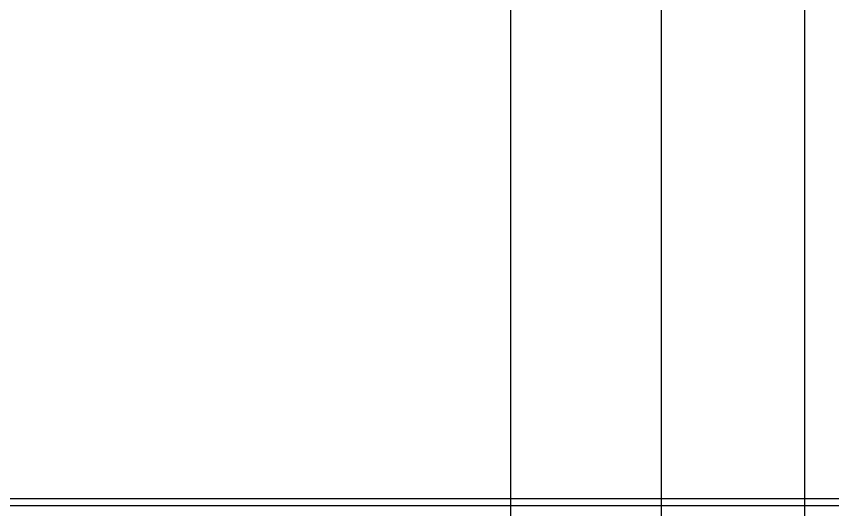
# Model space of a CAD drawing. Header units: millimetres. Extents: x 43168.9 to 43194.6, y -25545.1 to -25543.4.
# Drawn here: x 43184.8484 to 43184.9421, y -25544.7458 to -25544.6893 of the extents above; entities that cross this region are included whole.
import ezdxf

# ---------------------------------------------------------------- set-up
doc = ezdxf.new("R2010")
doc.units = ezdxf.units.MM
doc.header["$LTSCALE"] = 200
doc.layers.add('kaplama-gnl_sgh', color=30, linetype='Continuous')
doc.layers.add('olcuic_sgh', color=183, linetype='Continuous')

msp = doc.modelspace()

# ---------------------------------------------------------------- linework, layer by layer
at = {"layer": 'kaplama-gnl_sgh'}
for p, q in [((43185.047691, -25544.744559), (43184.045691, -25544.744559)), ((43185.047691, -25544.745359), (43184.045691, -25544.745359))]:
    msp.add_line(p, q, dxfattribs=at)
at = {"layer": 'olcuic_sgh'}
for p, q in [((43184.90516, -25544.426309), (43184.90516, -25544.746809)), ((43184.922472, -25544.746809), (43184.922472, -25544.439109)), ((43184.938898, -25544.592309), (43184.938898, -25544.746809))]:
    msp.add_line(p, q, dxfattribs=at)

doc.saveas('drawing.dxf')
